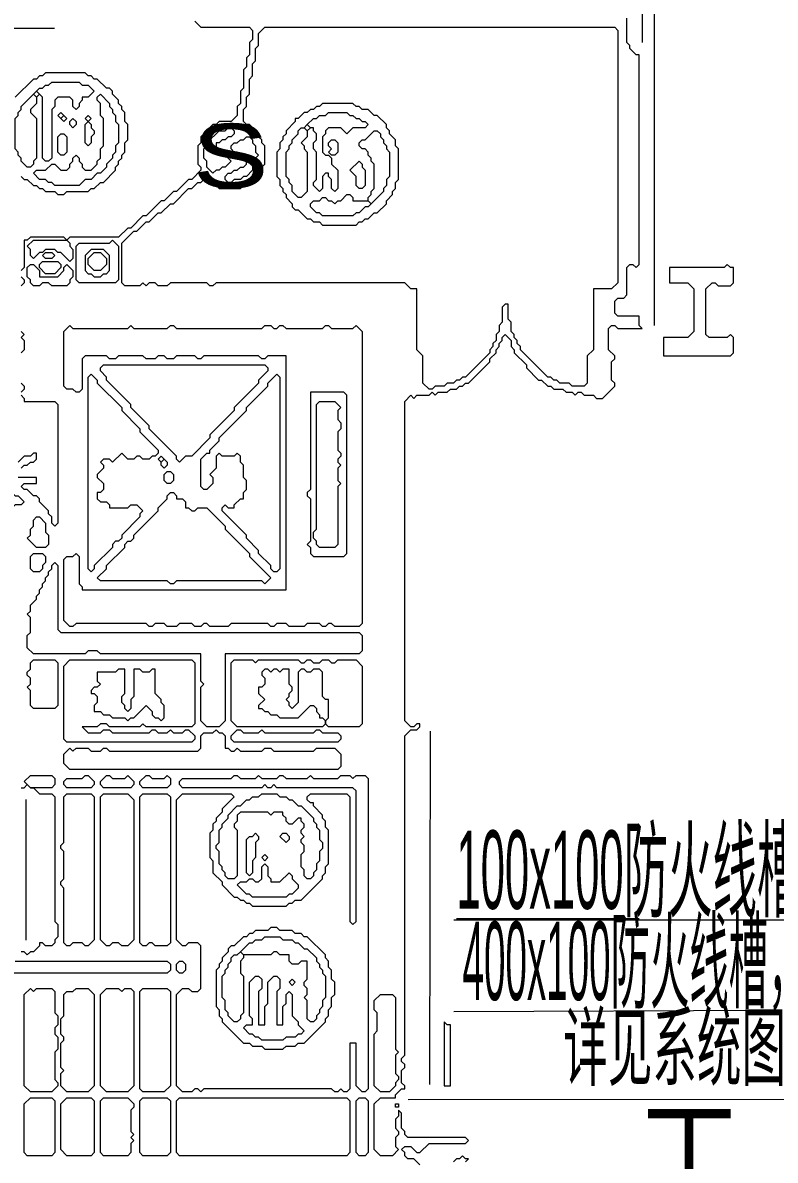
# Model space of a CAD drawing. Extents: x 20 to 3943, y 20 to 2783.
# Drawn here: x 2741.5 to 2988.8, y 1467.5 to 1841.5 of the extents above; entities that cross this region are included whole.
import ezdxf

# ---------------------------------------------------------------- set-up
doc = ezdxf.new("R2010")
doc.units = 0
for name, color, linetype, lineweight in [('OCR_TEXT', 6, 'Continuous', 0), ('TEXT_FALLBACK_OUTLINE', 2, 'Continuous', 0), ('TRACE_STRAIGHT', 5, 'Continuous', 0), ('TRACE_TEXT_SYMBOL', 6, 'Continuous', 0)]:
    doc.layers.add(name, color=color, linetype=linetype, lineweight=lineweight)
doc.styles.add('wqy-unicode', font='wqy-unicode.lff')

msp = doc.modelspace()

# ---------------------------------------------------------------- linework, layer by layer
at = {"layer": 'TEXT_FALLBACK_OUTLINE', "color": 2}
for points in [[(2798, 1842), (2800, 1840), (2816, 1840), (2817, 1839), (2817, 1836), (2816, 1835), (2816, 1831), (2815, 1830), (2815, 1827), (2814, 1826), (2814, 1820), (2813, 1819), (2813, 1815), (2812, 1814), (2812, 1811), (2810, 1809), (2806, 1809), (2805, 1808), (2804, 1808), (2800, 1804), (2800, 1802), (2799, 1801), (2799, 1795), (2800, 1794), (2800, 1793), (2797, 1790), (2796, 1790), (2792, 1786), (2791, 1786), (2788, 1783), (2787, 1783), (2782, 1778)], [(2936, 1731), (2936, 1732), (2934, 1734), (2934, 1741), (2935, 1742), (2936, 1742), (2937, 1741), (2945, 1741), (2944, 1742), (2944, 1745), (2937, 1745), (2936, 1746), (2936, 1750), (2937, 1751), (2939, 1751), (2940, 1752), (2940, 1761), (2941, 1762), (2942, 1762), (2943, 1761), (2944, 1762), (2944, 1831), (2943, 1831), (2941, 1833), (2941, 1834), (2940, 1835), (2940, 1843)], [(2782, 1755), (2781, 1756), (2780, 1755), (2775, 1755), (2774, 1756), (2774, 1769), (2778, 1773), (2779, 1773), (2782, 1776), (2783, 1776), (2786, 1779), (2787, 1779), (2790, 1782), (2791, 1782), (2796, 1787), (2797, 1787), (2799, 1789), (2800, 1789), (2801, 1790), (2802, 1790), (2804, 1788), (2805, 1788), (2806, 1787), (2813, 1787), (2814, 1788), (2816, 1788), (2818, 1790), (2818, 1791), (2820, 1793), (2820, 1794), (2821, 1795), (2821, 1801), (2820, 1802), (2820, 1803), (2819, 1804), (2819, 1805), (2816, 1808), (2815, 1808), (2814, 1809), (2814, 1813), (2815, 1814), (2815, 1817), (2816, 1818), (2816, 1823), (2817, 1824), (2817, 1828), (2818, 1829), (2818, 1833), (2819, 1834), (2819, 1838), (2821, 1840)], [(2821, 1840), (2936, 1840), (2937, 1839), (2937, 1756), (2935, 1754), (2929, 1754), (2929, 1734), (2927, 1732), (2927, 1723), (2926, 1722), (2922, 1722), (2921, 1723), (2918, 1723), (2917, 1724), (2916, 1724), (2915, 1725), (2914, 1725), (2905, 1734), (2905, 1735), (2904, 1736), (2904, 1737), (2903, 1738), (2903, 1739), (2902, 1740), (2902, 1743), (2901, 1744), (2901, 1749), (2900, 1749), (2899, 1748), (2899, 1743), (2898, 1742), (2898, 1740), (2897, 1739), (2897, 1737), (2896, 1736), (2896, 1735), (2895, 1734), (2895, 1733), (2887, 1725), (2886, 1725), (2885, 1724), (2884, 1724), (2883, 1723), (2881, 1723), (2880, 1722), (2877, 1722), (2876, 1721), (2875, 1721), (2873, 1723), (2873, 1732), (2871, 1734), (2871, 1754), (2869, 1754), (2867, 1756), (2805, 1756), (2804, 1755), (2803, 1755), (2802, 1756), (2790, 1756), (2789, 1755), (2786, 1755), (2785, 1756), (2783, 1756), (2782, 1755)], [(2782, 1778), (2781, 1778), (2777, 1774), (2776, 1774), (2773, 1771), (2757, 1771), (2756, 1770), (2755, 1771), (2744, 1771), (2743, 1770), (2742, 1770), (2742, 1761), (2741, 1760)], [(2741, 1758), (2742, 1757), (2742, 1756), (2741, 1755)], [(2741, 1740), (2742, 1739), (2741, 1738), (2742, 1737), (2742, 1734), (2741, 1733)], [(2757, 1742), (2758, 1741), (2776, 1741), (2777, 1742), (2778, 1741), (2789, 1741), (2790, 1742), (2791, 1742), (2792, 1741), (2820, 1741), (2821, 1742), (2823, 1742), (2824, 1741), (2825, 1741), (2826, 1742), (2827, 1742), (2828, 1741), (2840, 1741), (2841, 1742), (2842, 1742), (2843, 1741), (2850, 1741), (2851, 1742), (2853, 1740), (2853, 1644), (2852, 1643), (2844, 1643), (2843, 1644), (2842, 1644), (2841, 1643), (2840, 1643), (2839, 1644), (2835, 1644), (2834, 1643), (2829, 1643), (2828, 1644), (2825, 1644), (2824, 1643), (2823, 1643), (2822, 1644), (2810, 1644), (2809, 1643), (2803, 1643), (2802, 1644), (2801, 1644), (2800, 1643), (2798, 1643), (2797, 1644), (2793, 1644), (2792, 1643), (2789, 1643), (2788, 1644), (2785, 1644), (2784, 1643), (2783, 1643), (2782, 1644), (2759, 1644), (2758, 1643), (2757, 1643), (2755, 1645), (2755, 1665), (2756, 1666), (2758, 1666), (2759, 1667)], [(2759, 1667), (2760, 1666), (2760, 1657), (2761, 1656), (2761, 1655), (2828, 1655), (2828, 1732), (2822, 1732), (2821, 1731), (2820, 1731), (2819, 1732), (2801, 1732), (2800, 1731), (2799, 1731), (2798, 1732), (2792, 1732), (2791, 1731), (2789, 1731), (2788, 1732), (2786, 1732), (2785, 1731), (2782, 1731), (2781, 1732), (2773, 1732), (2772, 1731), (2770, 1731), (2769, 1732), (2762, 1732), (2761, 1731), (2761, 1721), (2760, 1720), (2759, 1720), (2758, 1721), (2756, 1721), (2755, 1722), (2755, 1740), (2757, 1742)], [(2867, 1498), (2867, 1499), (2866, 1500), (2866, 1501), (2867, 1502), (2867, 1607), (2869, 1609), (2871, 1609), (2872, 1610), (2872, 1611), (2871, 1611), (2870, 1610), (2869, 1610), (2867, 1612), (2867, 1717), (2869, 1719), (2870, 1718), (2871, 1719), (2875, 1719), (2876, 1720), (2877, 1719), (2878, 1720), (2881, 1720), (2882, 1721), (2884, 1721), (2885, 1722), (2886, 1722), (2887, 1723), (2888, 1723), (2895, 1730), (2895, 1731), (2897, 1733), (2897, 1734), (2898, 1735), (2898, 1736), (2899, 1737), (2899, 1738), (2900, 1739), (2902, 1737), (2902, 1735), (2903, 1734), (2903, 1733), (2907, 1729), (2907, 1728), (2911, 1724), (2912, 1724), (2914, 1722), (2915, 1722), (2916, 1721), (2919, 1721), (2920, 1720), (2922, 1720), (2923, 1719), (2924, 1720), (2925, 1720), (2926, 1719), (2929, 1719), (2930, 1718), (2932, 1718), (2936, 1722), (2936, 1723), (2935, 1724), (2935, 1730), (2936, 1731)], [(2741, 1723), (2742, 1722), (2742, 1721), (2741, 1720)], [(2741, 1719), (2742, 1718), (2742, 1717), (2752, 1717), (2753, 1716), (2753, 1677), (2752, 1676), (2751, 1677), (2751, 1679), (2750, 1680), (2750, 1681), (2747, 1684), (2747, 1685), (2746, 1686), (2745, 1686), (2743, 1688), (2742, 1688), (2741, 1689), (2742, 1690), (2746, 1690), (2746, 1692), (2740, 1692)], [(2741, 1695), (2742, 1696), (2743, 1696), (2744, 1697), (2745, 1697), (2746, 1698), (2746, 1700), (2745, 1700), (2744, 1699), (2742, 1699), (2740, 1697)], [(2810, 1631), (2811, 1632), (2817, 1632), (2818, 1631), (2819, 1632), (2832, 1632), (2833, 1631), (2834, 1631), (2835, 1632), (2836, 1632), (2837, 1631), (2839, 1631), (2840, 1632), (2842, 1632), (2843, 1631), (2844, 1631), (2845, 1632), (2851, 1632), (2853, 1630), (2853, 1611), (2852, 1610), (2842, 1610), (2841, 1611), (2841, 1612), (2842, 1613), (2842, 1619), (2841, 1619), (2840, 1620), (2840, 1628), (2839, 1629), (2837, 1629), (2836, 1628), (2835, 1628), (2834, 1629), (2833, 1629), (2832, 1628), (2832, 1618), (2830, 1616), (2829, 1617), (2829, 1618), (2828, 1619), (2829, 1620), (2829, 1621), (2830, 1622), (2830, 1623), (2829, 1624), (2829, 1629), (2827, 1629), (2826, 1628), (2825, 1629), (2824, 1629), (2823, 1628), (2822, 1629), (2821, 1629), (2820, 1628), (2820, 1627), (2821, 1626), (2821, 1624), (2820, 1623), (2819, 1623), (2819, 1621), (2821, 1619), (2819, 1617), (2819, 1616)], [(2819, 1616), (2820, 1616), (2821, 1615), (2822, 1615), (2823, 1614), (2825, 1614), (2826, 1613), (2832, 1613), (2836, 1617), (2837, 1617), (2838, 1616), (2838, 1615), (2839, 1614), (2839, 1613), (2840, 1613), (2841, 1612), (2841, 1611), (2840, 1610), (2812, 1610), (2810, 1612), (2810, 1631)], [(2810, 1593), (2811, 1594), (2812, 1594), (2813, 1593), (2818, 1593), (2819, 1594), (2820, 1593), (2825, 1593), (2826, 1594), (2827, 1594), (2828, 1593), (2835, 1593), (2836, 1594), (2837, 1593), (2845, 1593), (2846, 1594), (2849, 1594), (2850, 1593), (2851, 1594), (2854, 1594), (2855, 1593), (2855, 1491), (2854, 1490), (2853, 1490), (2851, 1492), (2851, 1506), (2849, 1506), (2849, 1491), (2848, 1490), (2847, 1490), (2846, 1491), (2845, 1490), (2844, 1490), (2843, 1491), (2801, 1491), (2800, 1490), (2799, 1491), (2798, 1491), (2797, 1490), (2794, 1490), (2792, 1492), (2792, 1522), (2794, 1524), (2796, 1524), (2797, 1523), (2799, 1523), (2800, 1524), (2800, 1538), (2799, 1539), (2796, 1539), (2795, 1538), (2794, 1538), (2792, 1540), (2792, 1586), (2794, 1588), (2810, 1588), (2811, 1587), (2807, 1583), (2807, 1582), (2805, 1580), (2805, 1579), (2804, 1578), (2804, 1576), (2803, 1575)], [(2741, 1590), (2742, 1590), (2743, 1591), (2744, 1590), (2745, 1590), (2747, 1588), (2751, 1588), (2752, 1587), (2752, 1546), (2753, 1545), (2753, 1541), (2752, 1540), (2752, 1539), (2751, 1538), (2749, 1538), (2748, 1539), (2747, 1539), (2747, 1538), (2745, 1536), (2744, 1536), (2743, 1535), (2742, 1536), (2741, 1536)], [(2803, 1575), (2803, 1567), (2804, 1566), (2804, 1562), (2807, 1559), (2807, 1558), (2811, 1554), (2812, 1554), (2813, 1553), (2814, 1553), (2815, 1552), (2816, 1552), (2817, 1551), (2828, 1551), (2829, 1552), (2830, 1552), (2831, 1553), (2833, 1553), (2840, 1560), (2840, 1561), (2841, 1562), (2841, 1564), (2842, 1565), (2842, 1576), (2841, 1577), (2841, 1579), (2840, 1580), (2840, 1581), (2837, 1584), (2837, 1585), (2836, 1585), (2835, 1586), (2835, 1587), (2836, 1588), (2848, 1588), (2849, 1587), (2849, 1546), (2850, 1545), (2851, 1546), (2851, 1589), (2850, 1590), (2825, 1590), (2824, 1591), (2823, 1590), (2822, 1590), (2821, 1591), (2820, 1590), (2794, 1590), (2793, 1591), (2793, 1592), (2794, 1593), (2810, 1593)], [(2806, 1565), (2806, 1569), (2805, 1570), (2805, 1571), (2806, 1572), (2806, 1576), (2807, 1577), (2807, 1578), (2809, 1580), (2809, 1581), (2812, 1584), (2813, 1584), (2815, 1586), (2816, 1586), (2817, 1587), (2819, 1587)], [(2819, 1587), (2820, 1588), (2825, 1588), (2826, 1587), (2828, 1587), (2829, 1586), (2830, 1586), (2832, 1584), (2833, 1584), (2837, 1580), (2837, 1579), (2838, 1578), (2838, 1577), (2839, 1576), (2839, 1573), (2840, 1572), (2840, 1570), (2839, 1569), (2839, 1566), (2838, 1565), (2838, 1563), (2837, 1562), (2837, 1561), (2836, 1560), (2835, 1560), (2834, 1561), (2834, 1563), (2833, 1564), (2833, 1568), (2834, 1569), (2834, 1571), (2833, 1572), (2833, 1573), (2834, 1574), (2833, 1575), (2833, 1576), (2834, 1577), (2834, 1578), (2833, 1579), (2833, 1580), (2832, 1580), (2830, 1578), (2829, 1578), (2828, 1579), (2828, 1580), (2827, 1581), (2827, 1582), (2824, 1582), (2823, 1581), (2822, 1582), (2813, 1582), (2812, 1581), (2812, 1579), (2811, 1578), (2811, 1577), (2812, 1576), (2812, 1561), (2811, 1560), (2809, 1560), (2808, 1561), (2808, 1562), (2807, 1563), (2807, 1564), (2806, 1565)], [(2739, 1533), (2789, 1533), (2790, 1532), (2790, 1530), (2789, 1529), (2655, 1529)], [(2872, 1466), (2870, 1468), (2868, 1468), (2867, 1469), (2867, 1470), (2866, 1471), (2867, 1472), (2869, 1472), (2871, 1470), (2872, 1470), (2875, 1473), (2887, 1473), (2888, 1474), (2887, 1475), (2868, 1475), (2867, 1476), (2867, 1477), (2866, 1478), (2866, 1483), (2865, 1484), (2865, 1482), (2864, 1481), (2864, 1478), (2865, 1477), (2865, 1476), (2864, 1475), (2864, 1472), (2865, 1471), (2863, 1469), (2859, 1469), (2857, 1471), (2857, 1486), (2859, 1488), (2864, 1488), (2864, 1489), (2866, 1491), (2867, 1491), (2867, 1492), (2866, 1493), (2866, 1497), (2867, 1498)], [(2887, 1467), (2888, 1468), (2887, 1468), (2886, 1469), (2885, 1468), (2884, 1468), (2883, 1467)]]:
    msp.add_lwpolyline(points, dxfattribs=at)
for points in [[(2808, 1806), (2809, 1807), (2810, 1807), (2811, 1806), (2811, 1805), (2810, 1804), (2809, 1804), (2808, 1803), (2807, 1803), (2806, 1802), (2805, 1802), (2805, 1799), (2806, 1799), (2807, 1798), (2808, 1798), (2810, 1796), (2808, 1794), (2807, 1794), (2806, 1793), (2805, 1793), (2804, 1792), (2802, 1794), (2802, 1796), (2801, 1797), (2801, 1800), (2802, 1801), (2802, 1802), (2806, 1806)], [(2814, 1803), (2815, 1804), (2816, 1804), (2817, 1803), (2817, 1802), (2818, 1801), (2818, 1799), (2819, 1798), (2818, 1797), (2818, 1795), (2817, 1794), (2817, 1793), (2815, 1791), (2814, 1791), (2813, 1790), (2811, 1790), (2810, 1789), (2809, 1789), (2808, 1790), (2808, 1791), (2809, 1792), (2810, 1792), (2811, 1793), (2812, 1793), (2813, 1794), (2814, 1794), (2815, 1795), (2815, 1797), (2814, 1798), (2813, 1798), (2812, 1799), (2811, 1799), (2810, 1800), (2810, 1801), (2811, 1802), (2812, 1802), (2813, 1803)], [(2745, 1770), (2756, 1770), (2757, 1769), (2757, 1768), (2758, 1767), (2758, 1764), (2757, 1763), (2754, 1766), (2753, 1766), (2752, 1767), (2749, 1767), (2748, 1766), (2747, 1766), (2745, 1764), (2744, 1765), (2744, 1767), (2743, 1768)], [(2770, 1769), (2771, 1770), (2773, 1768), (2773, 1757), (2772, 1756), (2760, 1756), (2759, 1757), (2759, 1768), (2760, 1769)], [(2748, 1765), (2749, 1766), (2751, 1766), (2752, 1765), (2751, 1764), (2749, 1764)], [(2743, 1761), (2744, 1762), (2745, 1762), (2747, 1760), (2747, 1758), (2753, 1758), (2755, 1760), (2755, 1761), (2756, 1762), (2758, 1760), (2758, 1758), (2757, 1757), (2757, 1756), (2756, 1755), (2751, 1755), (2750, 1756), (2748, 1756), (2747, 1755), (2745, 1755), (2744, 1756), (2744, 1757), (2743, 1758)], [(2747, 1762), (2748, 1763), (2753, 1763), (2754, 1762), (2754, 1761), (2752, 1759), (2749, 1759), (2747, 1761)], [(2767, 1728), (2768, 1729), (2821, 1729), (2822, 1728), (2822, 1727), (2819, 1724), (2819, 1723), (2811, 1715), (2811, 1714), (2803, 1706), (2803, 1705), (2797, 1699), (2795, 1699), (2793, 1697), (2792, 1698), (2792, 1699), (2783, 1708), (2783, 1709), (2777, 1715), (2777, 1716), (2769, 1724), (2769, 1725), (2767, 1727)], [(2763, 1725), (2764, 1726), (2766, 1724), (2766, 1723), (2774, 1715), (2774, 1714), (2780, 1708), (2780, 1707), (2786, 1701), (2786, 1700), (2785, 1699), (2784, 1699), (2783, 1698), (2781, 1698), (2780, 1699), (2779, 1699), (2778, 1698), (2776, 1698), (2774, 1700), (2771, 1697), (2770, 1698), (2768, 1698), (2767, 1697), (2768, 1696), (2768, 1695), (2766, 1693), (2766, 1692), (2768, 1690), (2768, 1688), (2767, 1687), (2766, 1687), (2766, 1685), (2767, 1684), (2769, 1684), (2770, 1683), (2770, 1682), (2776, 1682), (2777, 1683), (2779, 1683), (2781, 1681), (2780, 1680), (2780, 1679), (2774, 1673), (2774, 1672), (2773, 1671), (2772, 1671), (2771, 1670), (2771, 1669), (2765, 1663), (2765, 1662), (2764, 1661), (2763, 1662)], [(2825, 1726), (2826, 1725), (2826, 1662), (2825, 1661), (2824, 1661), (2823, 1662), (2823, 1663), (2819, 1667), (2819, 1668), (2815, 1672), (2815, 1673), (2807, 1681), (2807, 1682), (2808, 1683), (2809, 1682), (2811, 1682), (2811, 1683), (2813, 1685), (2814, 1685), (2814, 1687), (2815, 1688), (2815, 1691), (2814, 1692), (2814, 1696), (2813, 1697), (2813, 1699), (2812, 1700), (2811, 1699), (2807, 1699), (2806, 1700), (2805, 1699), (2805, 1695), (2803, 1693), (2804, 1692), (2804, 1690), (2802, 1688), (2801, 1688), (2800, 1689), (2800, 1698), (2802, 1700), (2803, 1700), (2803, 1701), (2806, 1704), (2806, 1705), (2815, 1714), (2815, 1715), (2822, 1722), (2822, 1723)], [(2786, 1698), (2787, 1699), (2788, 1698), (2787, 1697)], [(2787, 1697), (2788, 1698), (2789, 1697), (2789, 1696), (2788, 1695), (2787, 1696)], [(2788, 1693), (2789, 1694), (2790, 1694), (2791, 1693), (2791, 1691), (2790, 1690), (2789, 1690), (2788, 1691)], [(2736, 1686), (2737, 1687), (2738, 1687), (2739, 1686), (2740, 1686), (2742, 1684), (2741, 1683), (2739, 1683), (2738, 1682), (2736, 1684)], [(2789, 1686), (2790, 1687), (2791, 1687), (2792, 1686), (2792, 1685), (2794, 1685), (2795, 1684), (2795, 1682), (2796, 1682), (2797, 1681), (2798, 1681), (2799, 1682), (2802, 1682), (2808, 1676), (2808, 1675), (2816, 1667), (2816, 1666), (2823, 1659), (2821, 1657), (2820, 1658), (2792, 1658), (2791, 1657), (2790, 1657), (2789, 1658), (2767, 1658), (2766, 1659), (2769, 1662), (2769, 1663), (2775, 1669), (2775, 1670), (2776, 1671), (2777, 1671), (2778, 1672), (2778, 1673), (2786, 1681), (2786, 1682), (2789, 1685)], [(2745, 1678), (2746, 1679), (2747, 1679), (2749, 1677), (2749, 1674), (2750, 1673), (2750, 1670), (2749, 1669), (2746, 1669), (2743, 1672), (2744, 1673), (2744, 1675), (2745, 1676)], [(2744, 1666), (2745, 1667), (2748, 1667), (2749, 1666), (2749, 1664), (2748, 1663), (2748, 1662), (2747, 1661), (2745, 1661), (2744, 1662)], [(2751, 1663), (2752, 1664), (2753, 1663), (2753, 1642), (2754, 1641), (2852, 1641), (2853, 1640), (2853, 1635), (2852, 1634), (2808, 1634), (2808, 1612), (2806, 1610), (2802, 1610), (2800, 1612), (2800, 1623), (2801, 1624), (2800, 1625), (2800, 1634), (2767, 1634), (2766, 1635), (2763, 1635), (2762, 1634), (2745, 1634), (2743, 1636), (2743, 1640), (2744, 1641), (2744, 1646), (2743, 1647), (2744, 1648), (2744, 1650), (2746, 1652), (2746, 1653), (2747, 1654), (2747, 1655), (2748, 1656), (2748, 1657), (2749, 1658), (2749, 1659), (2750, 1660), (2750, 1661), (2751, 1662)], [(2744, 1631), (2745, 1632), (2752, 1632), (2753, 1631), (2753, 1617), (2752, 1616), (2745, 1616), (2744, 1617), (2744, 1622), (2743, 1623), (2744, 1624), (2744, 1626), (2743, 1627), (2743, 1628), (2744, 1629)], [(2757, 1632), (2797, 1632), (2798, 1631), (2798, 1611), (2797, 1610), (2782, 1610), (2781, 1611), (2780, 1610), (2770, 1610), (2769, 1611), (2767, 1611), (2766, 1610), (2761, 1610), (2763, 1608), (2767, 1608), (2768, 1609), (2770, 1609), (2771, 1608), (2783, 1608), (2784, 1609), (2785, 1609), (2786, 1608), (2789, 1608), (2790, 1609), (2791, 1608), (2794, 1608), (2795, 1609), (2796, 1609), (2798, 1607), (2798, 1606), (2797, 1605), (2756, 1605), (2755, 1606), (2755, 1630)], [(2804, 1608), (2805, 1609), (2806, 1608), (2807, 1608), (2808, 1607), (2808, 1603), (2809, 1603), (2810, 1602), (2811, 1602), (2812, 1603), (2813, 1602), (2820, 1602), (2821, 1603), (2823, 1603), (2824, 1602), (2837, 1602), (2838, 1603), (2844, 1603), (2846, 1601), (2846, 1597), (2845, 1596), (2757, 1596), (2755, 1598), (2755, 1601), (2757, 1603), (2758, 1602), (2759, 1603), (2763, 1603), (2764, 1602), (2767, 1602), (2768, 1603), (2769, 1603), (2770, 1602), (2799, 1602), (2800, 1603), (2800, 1607), (2801, 1608)], [(2812, 1609), (2813, 1609), (2814, 1608), (2819, 1608), (2820, 1609), (2821, 1608), (2837, 1608), (2838, 1609), (2839, 1609), (2840, 1608), (2845, 1608), (2846, 1607), (2846, 1606), (2845, 1605), (2811, 1605), (2810, 1606), (2810, 1607)], [(2744, 1594), (2751, 1594), (2752, 1593), (2752, 1591), (2751, 1590), (2744, 1590), (2742, 1592)], [(2761, 1593), (2762, 1594), (2763, 1594), (2765, 1592), (2765, 1591), (2764, 1590), (2756, 1590), (2755, 1591), (2755, 1592), (2756, 1593)], [(2769, 1594), (2770, 1594), (2771, 1593), (2775, 1593), (2776, 1594), (2778, 1592), (2778, 1591), (2777, 1590), (2768, 1590), (2767, 1591), (2767, 1592)], [(2782, 1594), (2783, 1594), (2784, 1593), (2788, 1593), (2789, 1594), (2790, 1593), (2790, 1591), (2789, 1590), (2781, 1590), (2780, 1591), (2780, 1592)], [(2755, 1587), (2756, 1588), (2764, 1588), (2765, 1587), (2765, 1540), (2763, 1538), (2762, 1538), (2761, 1539), (2758, 1539), (2757, 1538), (2756, 1538), (2755, 1539), (2755, 1557), (2754, 1558), (2754, 1559), (2755, 1560), (2755, 1569), (2754, 1570), (2754, 1571), (2755, 1572)], [(2767, 1587), (2768, 1588), (2776, 1588), (2778, 1586), (2778, 1540), (2776, 1538), (2774, 1538), (2773, 1539), (2771, 1539), (2770, 1538), (2769, 1538), (2767, 1540)], [(2780, 1587), (2781, 1588), (2789, 1588), (2790, 1587), (2790, 1539), (2789, 1538), (2785, 1538), (2784, 1539), (2783, 1539), (2782, 1538), (2781, 1538), (2780, 1539)], [(2817, 1574), (2818, 1575), (2819, 1574), (2819, 1573), (2818, 1572), (2818, 1567), (2817, 1566), (2817, 1562), (2816, 1561), (2815, 1562), (2815, 1573), (2816, 1574)], [(2826, 1574), (2827, 1575), (2828, 1575), (2829, 1574), (2829, 1573), (2828, 1572)], [(2820, 1567), (2821, 1568), (2822, 1567), (2821, 1566)], [(2820, 1564), (2821, 1565), (2822, 1564), (2822, 1561), (2823, 1560), (2823, 1559), (2826, 1559), (2829, 1562), (2830, 1561), (2830, 1560), (2832, 1558), (2832, 1557), (2830, 1555), (2829, 1555), (2828, 1554), (2817, 1554), (2816, 1555), (2815, 1555), (2812, 1558), (2813, 1559), (2815, 1559), (2816, 1560), (2817, 1560), (2818, 1559), (2819, 1559), (2820, 1560)], [(2792, 1532), (2793, 1533), (2794, 1533), (2795, 1532), (2795, 1530), (2794, 1529), (2793, 1529), (2792, 1530)], [(2744, 1524), (2745, 1523), (2746, 1524), (2751, 1524), (2752, 1523), (2752, 1516), (2753, 1515), (2753, 1512), (2752, 1511), (2752, 1509), (2753, 1508), (2753, 1504), (2752, 1503), (2752, 1494), (2753, 1493), (2753, 1492), (2751, 1490), (2744, 1490), (2742, 1492), (2742, 1522)], [(2758, 1523), (2759, 1524), (2763, 1524), (2765, 1522), (2765, 1492), (2763, 1490), (2756, 1490), (2754, 1492), (2754, 1496), (2755, 1497), (2754, 1498), (2754, 1506), (2755, 1507), (2755, 1508), (2754, 1509), (2754, 1514), (2755, 1515), (2755, 1522), (2756, 1523)], [(2769, 1524), (2773, 1524), (2774, 1523), (2775, 1524), (2777, 1524), (2778, 1523), (2778, 1492), (2776, 1490), (2769, 1490), (2767, 1492), (2767, 1522)], [(2780, 1523), (2781, 1524), (2789, 1524), (2790, 1523), (2790, 1492), (2788, 1490), (2781, 1490), (2780, 1491)], [(2859, 1522), (2863, 1522), (2864, 1521), (2864, 1504), (2865, 1503), (2864, 1502), (2864, 1496), (2865, 1495), (2865, 1494), (2864, 1493), (2864, 1492), (2862, 1490), (2859, 1490), (2857, 1492), (2857, 1509), (2858, 1510), (2858, 1516), (2857, 1517), (2857, 1520)], [(2744, 1488), (2751, 1488), (2752, 1487), (2752, 1470), (2751, 1469), (2743, 1469), (2742, 1470), (2742, 1486)], [(2756, 1488), (2764, 1488), (2765, 1487), (2765, 1470), (2764, 1469), (2756, 1469), (2754, 1471), (2754, 1486)], [(2767, 1487), (2768, 1488), (2776, 1488), (2778, 1486), (2778, 1485), (2777, 1484), (2777, 1477), (2778, 1476), (2777, 1475), (2778, 1474), (2777, 1473), (2777, 1470), (2776, 1469), (2768, 1469), (2767, 1470)], [(2780, 1487), (2781, 1488), (2789, 1488), (2790, 1487), (2790, 1470), (2789, 1469), (2781, 1469), (2780, 1470)], [(2792, 1487), (2793, 1488), (2848, 1488), (2849, 1487), (2849, 1470), (2848, 1469), (2793, 1469), (2792, 1470)], [(2851, 1487), (2852, 1488), (2854, 1488), (2855, 1487), (2855, 1470), (2854, 1469), (2852, 1469), (2851, 1470)]]:
    msp.add_lwpolyline(points, close=True, dxfattribs=at)
at = {"layer": 'TRACE_STRAIGHT', "color": 5}
for p, q in [((2949, 2119), (2949, 1742)), ((2945, 1944), (2945, 1835)), ((2540.62, 1839.68), (2751.88, 1839.71)), ((2875.3, 1492.37), (2875.51, 1608.63)), ((2742.53, 1586.13), (2742.56, 1539.87)), ((2883.12, 1546.56), (3160.63, 1546.59)), ((2884, 1547), (2944, 1547)), ((2883.13, 1516.43), (2988.13, 1516.8)), ((2868.13, 1487.49), (2999.38, 1487.59))]:
    msp.add_line(p, q, dxfattribs=at)
at = {"layer": 'TRACE_TEXT_SYMBOL', "color": 6}
msp.add_lwpolyline([(2741, 1791), (2742, 1790), (2743, 1790), (2745, 1788), (2746, 1788), (2747, 1787), (2748, 1787), (2749, 1786), (2752, 1786), (2753, 1785), (2755, 1785), (2756, 1786), (2763, 1786), (2764, 1787), (2765, 1787), (2767, 1789), (2768, 1789), (2772, 1793), (2772, 1794), (2773, 1795), (2773, 1796), (2774, 1797), (2774, 1798), (2775, 1799), (2775, 1802), (2776, 1803), (2776, 1808), (2775, 1809), (2775, 1812), (2774, 1813), (2774, 1814), (2773, 1815), (2773, 1816), (2771, 1818), (2771, 1819), (2770, 1820), (2769, 1820), (2766, 1823), (2765, 1823), (2764, 1824), (2763, 1824), (2762, 1825), (2749, 1825), (2748, 1824), (2747, 1824), (2746, 1823), (2745, 1823), (2739, 1817)], dxfattribs=at)
for points in [[(2750, 1821), (2751, 1822), (2760, 1822), (2761, 1821), (2763, 1821), (2765, 1819), (2763, 1817), (2761, 1817), (2761, 1816), (2760, 1815), (2760, 1814), (2759, 1813), (2758, 1814), (2758, 1816), (2757, 1817), (2753, 1817), (2752, 1816), (2752, 1814), (2751, 1813), (2751, 1797), (2750, 1796), (2749, 1796), (2748, 1797), (2748, 1817), (2746, 1819), (2747, 1820), (2748, 1820), (2749, 1821)], [(2745, 1818), (2746, 1817), (2746, 1815), (2744, 1813), (2744, 1812), (2746, 1810), (2746, 1797), (2745, 1796), (2745, 1795), (2744, 1794), (2743, 1794), (2741, 1796), (2741, 1797), (2740, 1798), (2740, 1799), (2739, 1800), (2739, 1810), (2740, 1811), (2740, 1812), (2741, 1813), (2741, 1814)], [(2745, 1818), (2746, 1819), (2747, 1818), (2746, 1817)], [(2766, 1817), (2767, 1818), (2770, 1815), (2770, 1814), (2771, 1813), (2771, 1812), (2772, 1811), (2772, 1809), (2773, 1808), (2773, 1802), (2772, 1801), (2772, 1799), (2771, 1798), (2771, 1797), (2769, 1795), (2769, 1794), (2767, 1792), (2766, 1792), (2764, 1790), (2762, 1790), (2760, 1788), (2752, 1788), (2751, 1789), (2750, 1789), (2749, 1790), (2747, 1790), (2745, 1792), (2746, 1793), (2749, 1793), (2751, 1795), (2752, 1795), (2754, 1793), (2756, 1793), (2757, 1794), (2757, 1795), (2758, 1796), (2758, 1797), (2759, 1798), (2760, 1797), (2760, 1796), (2761, 1795), (2761, 1794), (2762, 1793), (2764, 1793), (2766, 1795), (2766, 1796), (2767, 1797), (2767, 1800), (2768, 1801), (2768, 1810), (2767, 1811), (2767, 1815), (2766, 1816)], [(2840, 1815), (2839, 1814), (2838, 1814), (2837, 1813), (2836, 1813), (2835, 1812), (2834, 1812), (2832, 1810), (2831, 1810), (2831, 1809), (2828, 1806), (2828, 1805), (2827, 1804), (2827, 1803), (2826, 1802), (2826, 1800), (2825, 1799), (2825, 1791), (2826, 1790), (2826, 1788), (2827, 1787), (2827, 1786), (2828, 1785), (2828, 1784), (2830, 1782), (2830, 1781), (2831, 1780), (2832, 1780), (2835, 1777), (2836, 1777), (2837, 1776), (2839, 1776), (2840, 1775), (2851, 1775), (2852, 1776), (2853, 1776), (2854, 1777), (2855, 1777), (2857, 1779), (2858, 1779), (2861, 1782), (2861, 1783), (2863, 1785), (2863, 1786), (2864, 1787), (2864, 1789), (2865, 1790), (2865, 1800), (2864, 1801), (2864, 1803), (2862, 1805), (2862, 1806), (2861, 1807), (2861, 1808), (2858, 1811), (2857, 1811), (2855, 1813), (2853, 1813), (2852, 1814), (2851, 1814), (2850, 1815)], [(2753, 1811), (2754, 1812), (2755, 1811), (2754, 1810)], [(2754, 1810), (2755, 1811), (2756, 1810), (2755, 1809)], [(2762, 1810), (2763, 1811), (2764, 1810), (2763, 1809)], [(2841, 1811), (2842, 1812), (2848, 1812), (2849, 1811), (2850, 1811), (2851, 1810), (2852, 1810), (2853, 1809), (2854, 1809), (2855, 1808), (2854, 1807), (2850, 1807), (2848, 1805), (2846, 1807), (2842, 1807), (2841, 1806), (2841, 1805), (2840, 1804), (2840, 1799), (2841, 1798), (2842, 1798), (2843, 1797), (2843, 1795), (2845, 1793), (2845, 1787), (2844, 1786), (2843, 1787), (2843, 1790), (2842, 1791), (2842, 1792), (2841, 1792), (2840, 1791), (2840, 1787), (2839, 1786), (2837, 1788), (2837, 1789), (2838, 1790), (2838, 1799), (2837, 1800), (2837, 1802), (2838, 1803), (2838, 1805), (2837, 1806), (2837, 1807), (2836, 1807), (2835, 1808), (2837, 1810), (2838, 1810), (2839, 1811)], [(2757, 1809), (2758, 1810), (2759, 1809), (2759, 1808), (2758, 1807), (2757, 1808)], [(2762, 1808), (2763, 1809), (2764, 1808), (2764, 1807), (2765, 1806), (2765, 1805), (2764, 1804), (2764, 1802), (2763, 1801), (2762, 1802)], [(2832, 1806), (2833, 1807), (2834, 1807), (2835, 1806), (2835, 1804), (2833, 1802), (2834, 1801), (2834, 1800), (2835, 1799), (2835, 1786), (2833, 1784), (2832, 1784), (2830, 1786), (2830, 1788), (2829, 1789), (2829, 1790), (2828, 1791), (2828, 1799), (2829, 1800), (2829, 1801), (2830, 1802), (2830, 1803), (2832, 1805)], [(2834, 1807), (2835, 1808), (2836, 1807), (2835, 1806)], [(2753, 1804), (2754, 1805), (2755, 1805), (2756, 1804), (2756, 1799), (2755, 1798), (2754, 1798), (2753, 1799)], [(2842, 1802), (2843, 1803), (2844, 1803), (2845, 1802), (2845, 1799), (2844, 1798), (2843, 1798), (2842, 1799), (2843, 1800), (2842, 1801)], [(2857, 1806), (2858, 1806), (2859, 1805), (2859, 1804), (2860, 1803), (2860, 1802), (2861, 1801), (2861, 1800), (2862, 1799), (2862, 1791), (2861, 1790), (2861, 1788), (2860, 1787), (2860, 1786), (2856, 1782), (2855, 1783), (2855, 1784), (2856, 1785), (2856, 1786), (2857, 1787), (2857, 1795), (2856, 1796), (2856, 1797), (2855, 1798), (2855, 1799), (2854, 1800), (2853, 1800), (2852, 1801), (2852, 1802), (2853, 1803), (2854, 1803)], [(2852, 1796), (2853, 1795), (2853, 1794), (2854, 1793), (2854, 1788), (2853, 1787), (2852, 1787), (2851, 1788), (2851, 1791), (2849, 1793)], [(2848, 1785), (2849, 1785), (2850, 1784), (2850, 1783), (2855, 1783), (2856, 1782), (2855, 1781), (2854, 1781), (2852, 1779), (2851, 1779), (2850, 1778), (2840, 1778), (2839, 1779), (2838, 1779), (2836, 1781), (2836, 1782), (2837, 1783), (2839, 1783), (2840, 1784), (2841, 1784), (2842, 1783), (2843, 1783), (2844, 1782), (2845, 1783), (2846, 1783)], [(2764, 1767), (2762, 1765), (2762, 1760), (2763, 1759), (2764, 1759), (2765, 1758), (2767, 1758), (2768, 1759), (2769, 1759), (2770, 1760), (2770, 1765), (2768, 1767)], [(2765, 1766), (2767, 1766), (2769, 1764), (2769, 1762), (2767, 1760), (2765, 1760), (2763, 1762), (2763, 1764)], [(2973, 1762), (2972, 1761), (2954, 1761), (2954, 1756), (2960, 1756), (2962, 1754), (2962, 1740), (2960, 1738), (2952, 1738), (2952, 1732), (2974, 1732), (2975, 1733), (2975, 1738), (2974, 1739), (2973, 1738), (2967, 1738), (2966, 1739), (2966, 1754), (2968, 1756), (2969, 1756), (2970, 1755), (2974, 1755), (2975, 1756), (2975, 1761), (2974, 1761)], [(2836, 1720), (2836, 1688), (2835, 1687), (2835, 1686), (2836, 1685), (2836, 1671), (2835, 1670), (2836, 1669), (2836, 1667), (2837, 1666), (2847, 1666), (2848, 1667), (2848, 1719), (2847, 1720)], [(2838, 1716), (2839, 1717), (2844, 1717), (2846, 1715), (2845, 1714), (2845, 1711), (2846, 1710), (2846, 1708), (2845, 1707), (2845, 1701), (2846, 1700), (2846, 1699), (2845, 1698), (2845, 1697), (2846, 1696), (2845, 1695), (2845, 1691), (2846, 1690), (2845, 1689), (2845, 1670), (2844, 1669), (2839, 1669), (2838, 1670), (2838, 1671), (2837, 1672), (2837, 1674), (2838, 1675)], [(2773, 1629), (2772, 1628), (2766, 1628), (2766, 1625), (2767, 1624), (2766, 1623), (2765, 1623), (2764, 1622), (2764, 1621), (2765, 1621), (2766, 1620), (2766, 1618), (2765, 1617), (2765, 1615), (2767, 1615), (2768, 1614), (2770, 1614), (2771, 1613), (2775, 1613), (2776, 1612), (2777, 1613), (2778, 1613), (2782, 1617), (2784, 1615), (2784, 1614), (2785, 1613), (2786, 1613), (2787, 1612), (2788, 1613), (2788, 1617), (2787, 1618), (2787, 1619), (2785, 1621), (2785, 1629), (2784, 1629), (2783, 1628), (2781, 1628), (2780, 1629), (2778, 1629), (2778, 1620), (2777, 1619), (2777, 1616), (2776, 1615), (2775, 1616), (2775, 1617), (2774, 1618), (2774, 1620), (2775, 1621), (2775, 1629)], [(2823, 1544), (2822, 1543), (2818, 1543), (2817, 1542), (2816, 1542), (2815, 1541), (2814, 1541), (2811, 1538), (2810, 1538), (2809, 1537), (2809, 1536), (2807, 1534), (2807, 1533), (2806, 1532), (2806, 1531), (2805, 1530), (2805, 1518), (2806, 1517), (2806, 1515), (2807, 1514), (2807, 1513), (2814, 1506), (2816, 1506), (2817, 1505), (2820, 1505), (2821, 1504), (2827, 1504), (2828, 1505), (2831, 1505), (2832, 1506), (2834, 1506), (2841, 1513), (2841, 1514), (2842, 1515), (2842, 1517), (2843, 1518), (2843, 1521), (2844, 1522), (2844, 1526), (2843, 1527), (2843, 1530), (2842, 1531), (2842, 1533), (2841, 1534), (2841, 1535), (2835, 1541), (2834, 1541), (2833, 1542), (2831, 1542), (2830, 1543), (2826, 1543), (2825, 1544)], [(2820, 1540), (2821, 1541), (2826, 1541), (2827, 1540), (2830, 1540), (2831, 1539), (2832, 1539), (2834, 1537), (2835, 1537), (2838, 1534), (2838, 1533), (2839, 1532), (2839, 1531), (2840, 1530), (2840, 1529), (2841, 1528), (2841, 1521), (2840, 1520), (2840, 1518), (2839, 1517), (2839, 1516), (2838, 1515), (2838, 1514), (2837, 1513), (2836, 1513), (2835, 1514), (2835, 1520), (2834, 1521), (2835, 1522), (2835, 1524), (2834, 1525), (2834, 1526), (2835, 1527), (2835, 1533), (2833, 1533), (2832, 1532), (2830, 1532), (2829, 1533), (2829, 1535), (2826, 1535), (2825, 1536), (2824, 1536), (2823, 1535), (2814, 1535), (2813, 1536), (2816, 1539), (2817, 1539), (2818, 1540)], [(2812, 1535), (2813, 1536), (2814, 1535), (2814, 1534), (2813, 1533), (2813, 1529), (2814, 1528), (2814, 1516), (2813, 1515), (2813, 1514), (2812, 1513), (2811, 1513), (2809, 1515), (2809, 1516), (2808, 1517), (2808, 1520), (2807, 1521), (2807, 1528), (2808, 1529), (2808, 1530), (2809, 1531), (2809, 1532), (2810, 1533), (2810, 1534), (2811, 1535)], [(2818, 1528), (2819, 1528), (2820, 1527), (2820, 1524), (2819, 1523), (2819, 1512), (2821, 1512), (2821, 1518), (2822, 1519), (2822, 1526), (2824, 1528), (2825, 1528), (2826, 1527), (2826, 1524), (2825, 1523), (2825, 1512), (2827, 1512), (2827, 1518), (2828, 1519), (2828, 1522), (2829, 1523), (2830, 1522), (2830, 1515), (2832, 1513), (2832, 1512), (2834, 1510), (2833, 1509), (2832, 1509), (2831, 1508), (2828, 1508), (2827, 1507), (2820, 1507), (2819, 1508), (2818, 1508), (2817, 1509), (2816, 1509), (2814, 1511), (2815, 1512), (2817, 1512), (2817, 1514), (2816, 1515), (2816, 1526)], [(2829, 1526), (2830, 1527), (2831, 1526), (2830, 1525)], [(2880, 1513), (2880, 1492), (2882, 1492), (2882, 1512), (2881, 1512)], [(2864, 1486), (2865, 1486), (2865, 1485), (2864, 1485)]]:
    msp.add_lwpolyline(points, close=True, dxfattribs=at)

# ---------------------------------------------------------------- texts
at = {"layer": 'OCR_TEXT', "color": 6, "style": 'wqy-unicode'}
for s, height, width, p in [('S', 21.06, 1.332556, (2797.28, 1787.23)), ('100x100防火线槽，凤机水泵等应急控制', 25.74, 0.415887, (2884.01, 1550.17)), ('400x100防火线槽，内部换1:2月金属隔板分隔', 25.74, 0.368278, (2886.01, 1520.17)), ('详见系统图竖井内沿墙明效)', 21.06, 0.509411, (2919.11, 1494.23)), ('工', 29.64, 0.845372, (2943.4, 1454.96))]:
    msp.add_text(s, height=height, dxfattribs=dict(at, width=width)).set_placement(p)

doc.saveas('drawing.dxf')
